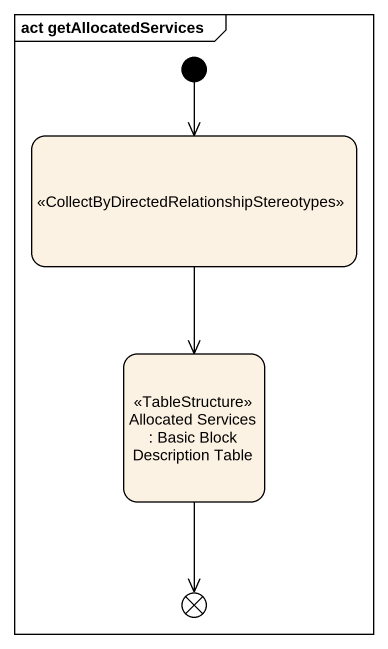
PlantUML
@startuml
mainframe act getAllocatedServices
hide empty description
state " " as state1 <<CollectByDirectedRelationshipStereotypes>>
state "Allocated Services : Basic Block Description Table" as Allocated_Services <<TableStructure>>
state flowfinal1 <<end>>
[*] --> state1
state1 --> Allocated_Services
Allocated_Services --> flowfinal1
@enduml
